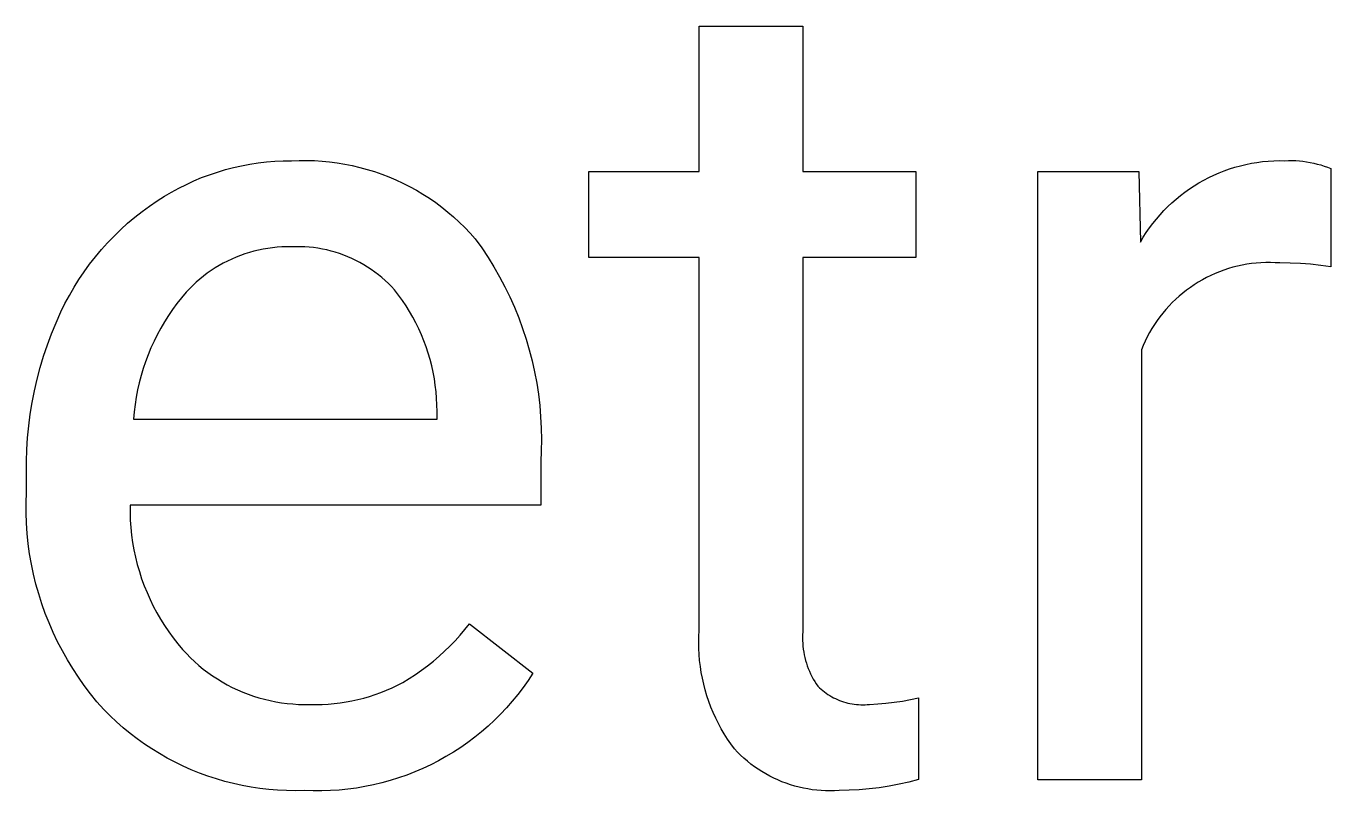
# Model space of a CAD drawing. Header units: millimetres. Extents: x 373 to 3451, y -552 to 1598.
# Drawn here: x 3317.45 to 3352.61, y -279.75 to -259.13 of the extents above; entities that cross this region are included whole.
import ezdxf

# ---------------------------------------------------------------- set-up
doc = ezdxf.new("R2010")
doc.units = ezdxf.units.MM
doc.header["$MEASUREMENT"] = 0
doc.layers.add('Domyślny', color=7, linetype='Continuous', true_color=0x000000)

msp = doc.modelspace()

# ---------------------------------------------------------------- linework, layer by layer
at = {"layer": 'Domyślny'}
for p, q in [((3335.583, -263.047), (3335.583, -259.128)), ((3335.583, -259.128), (3338.376, -259.128)), ((3338.376, -259.128), (3338.376, -263.047)), ((3322.821, -262.999), (3323.038, -262.942)), ((3323.038, -262.942), (3323.258, -262.893)), ((3323.258, -262.893), (3323.479, -262.851)), ((3323.479, -262.851), (3323.702, -262.816)), ((3323.702, -262.816), (3323.925, -262.79)), ((3323.925, -262.79), (3324.15, -262.771)), ((3324.15, -262.771), (3324.374, -262.76)), ((3324.374, -262.76), (3324.599, -262.757)), ((3324.599, -262.757), (3324.806, -262.749)), ((3324.806, -262.749), (3325.012, -262.748)), ((3325.012, -262.748), (3325.218, -262.755)), ((3325.218, -262.755), (3325.424, -262.768)), ((3325.424, -262.768), (3325.629, -262.788)), ((3325.629, -262.788), (3325.834, -262.815)), ((3325.834, -262.815), (3326.037, -262.849)), ((3326.037, -262.849), (3326.24, -262.89)), ((3326.24, -262.89), (3326.441, -262.937)), ((3326.441, -262.937), (3326.64, -262.992)), ((3349.878, -262.978), (3350.023, -262.933)), ((3350.023, -262.933), (3350.169, -262.893)), ((3350.169, -262.893), (3350.316, -262.857)), ((3350.316, -262.857), (3350.465, -262.827)), ((3350.465, -262.827), (3350.614, -262.803)), ((3350.614, -262.803), (3350.764, -262.783)), ((3350.764, -262.783), (3350.915, -262.768)), ((3350.915, -262.768), (3351.066, -262.759)), ((3351.066, -262.759), (3351.217, -262.755)), ((3351.217, -262.755), (3351.369, -262.757)), ((3351.369, -262.757), (3351.466, -262.753)), ((3351.466, -262.753), (3351.564, -262.753)), ((3351.564, -262.753), (3351.661, -262.756)), ((3351.661, -262.756), (3351.758, -262.763)), ((3351.758, -262.763), (3351.855, -262.773)), ((3351.855, -262.773), (3351.952, -262.786)), ((3351.952, -262.786), (3352.048, -262.803)), ((3352.048, -262.803), (3352.144, -262.823)), ((3352.144, -262.823), (3352.238, -262.847)), ((3352.238, -262.847), (3352.332, -262.873)), ((3352.332, -262.873), (3352.425, -262.903)), ((3352.425, -262.903), (3352.517, -262.936)), ((3352.517, -262.936), (3352.607, -262.972)), ((3321.769, -263.395), (3321.973, -263.301)), ((3321.973, -263.301), (3322.181, -263.215)), ((3322.181, -263.215), (3322.392, -263.136)), ((3322.392, -263.136), (3322.605, -263.064)), ((3322.605, -263.064), (3322.821, -262.999)), ((3326.64, -262.992), (3326.837, -263.053)), ((3326.837, -263.053), (3327.032, -263.12)), ((3327.032, -263.12), (3327.224, -263.195)), ((3327.224, -263.195), (3327.414, -263.275)), ((3327.414, -263.275), (3327.601, -263.362)), ((3332.609, -265.369), (3332.609, -263.047)), ((3332.609, -263.047), (3335.583, -263.047)), ((3338.376, -263.047), (3341.424, -263.047)), ((3341.424, -263.047), (3341.424, -265.369)), ((3344.713, -279.448), (3344.713, -263.047)), ((3344.713, -263.047), (3347.43, -263.047)), ((3347.43, -263.047), (3347.475, -264.952)), ((3349.052, -263.353), (3349.184, -263.279)), ((3349.184, -263.279), (3349.319, -263.209)), ((3349.319, -263.209), (3349.456, -263.144)), ((3349.456, -263.144), (3349.595, -263.084)), ((3349.595, -263.084), (3349.735, -263.029)), ((3349.735, -263.029), (3349.878, -262.978)), ((3352.607, -262.972), (3352.607, -265.621)), ((3321.176, -263.718), (3321.369, -263.603)), ((3321.369, -263.603), (3321.567, -263.496)), ((3321.567, -263.496), (3321.769, -263.395)), ((3327.601, -263.362), (3327.785, -263.456)), ((3327.785, -263.456), (3327.966, -263.555)), ((3327.966, -263.555), (3328.143, -263.661)), ((3328.143, -263.661), (3328.317, -263.772)), ((3348.553, -263.695), (3348.673, -263.603)), ((3348.673, -263.603), (3348.797, -263.516)), ((3348.797, -263.516), (3348.923, -263.432)), ((3348.923, -263.432), (3349.052, -263.353)), ((3320.576, -264.128), (3320.778, -263.98)), ((3320.778, -263.98), (3320.986, -263.839)), ((3320.986, -263.839), (3321.176, -263.718)), ((3328.317, -263.772), (3328.487, -263.889)), ((3328.487, -263.889), (3328.652, -264.012)), ((3328.652, -264.012), (3328.814, -264.141)), ((3348.106, -264.103), (3348.212, -263.996)), ((3348.212, -263.996), (3348.322, -263.892)), ((3348.322, -263.892), (3348.436, -263.791)), ((3348.436, -263.791), (3348.553, -263.695)), ((3320.186, -264.445), (3320.378, -264.283)), ((3320.378, -264.283), (3320.576, -264.128)), ((3328.814, -264.141), (3328.971, -264.274)), ((3328.971, -264.274), (3329.123, -264.413)), ((3347.81, -264.448), (3347.905, -264.33)), ((3347.905, -264.33), (3348.003, -264.215)), ((3348.003, -264.215), (3348.106, -264.103)), ((3319.82, -264.788), (3320, -264.614)), ((3320, -264.614), (3320.186, -264.445)), ((3329.123, -264.413), (3329.271, -264.558)), ((3329.271, -264.558), (3329.414, -264.707)), ((3329.414, -264.707), (3329.551, -264.86)), ((3347.552, -264.822), (3347.634, -264.694)), ((3347.634, -264.694), (3347.72, -264.57)), ((3347.72, -264.57), (3347.81, -264.448)), ((3319.479, -265.156), (3319.646, -264.969)), ((3319.646, -264.969), (3319.82, -264.788)), ((3329.551, -264.86), (3329.728, -265.109)), ((3347.475, -264.952), (3347.552, -264.822)), ((3319.163, -265.547), (3319.318, -265.349)), ((3319.318, -265.349), (3319.479, -265.156)), ((3322.991, -265.409), (3322.875, -265.463)), ((3323.108, -265.358), (3322.991, -265.409)), ((3323.226, -265.312), (3323.108, -265.358)), ((3323.346, -265.27), (3323.226, -265.312)), ((3323.468, -265.232), (3323.346, -265.27)), ((3323.591, -265.198), (3323.468, -265.232)), ((3323.714, -265.168), (3323.591, -265.198)), ((3323.839, -265.142), (3323.714, -265.168)), ((3323.965, -265.121), (3323.839, -265.142)), ((3324.091, -265.104), (3323.965, -265.121)), ((3324.218, -265.091), (3324.091, -265.104)), ((3324.345, -265.083), (3324.218, -265.091)), ((3324.472, -265.079), (3324.345, -265.083)), ((3324.599, -265.079), (3324.472, -265.079)), ((3324.719, -265.076), (3324.599, -265.079)), ((3324.839, -265.076), (3324.719, -265.076)), ((3324.958, -265.081), (3324.839, -265.076)), ((3325.078, -265.09), (3324.958, -265.081)), ((3325.197, -265.102), (3325.078, -265.09)), ((3325.315, -265.119), (3325.197, -265.102)), ((3325.433, -265.14), (3325.315, -265.119)), ((3325.55, -265.165), (3325.433, -265.14)), ((3325.667, -265.194), (3325.55, -265.165)), ((3325.782, -265.226), (3325.667, -265.194)), ((3325.896, -265.263), (3325.782, -265.226)), ((3326.008, -265.303), (3325.896, -265.263)), ((3326.119, -265.348), (3326.008, -265.303)), ((3326.229, -265.396), (3326.119, -265.348)), ((3326.337, -265.447), (3326.229, -265.396)), ((3329.728, -265.109), (3329.897, -265.363)), ((3329.897, -265.363), (3330.057, -265.622)), ((3335.583, -265.369), (3332.609, -265.369)), ((3335.583, -275.423), (3335.583, -265.369)), ((3341.424, -265.369), (3338.376, -265.369)), ((3338.376, -265.369), (3338.376, -275.461)), ((3318.876, -265.958), (3319.016, -265.75)), ((3319.016, -265.75), (3319.163, -265.547)), ((3322.435, -265.718), (3322.331, -265.792)), ((3322.542, -265.649), (3322.435, -265.718)), ((3322.651, -265.583), (3322.542, -265.649)), ((3322.762, -265.521), (3322.651, -265.583)), ((3322.875, -265.463), (3322.762, -265.521)), ((3326.443, -265.503), (3326.337, -265.447)), ((3326.547, -265.562), (3326.443, -265.503)), ((3326.65, -265.624), (3326.547, -265.562)), ((3326.749, -265.69), (3326.65, -265.624)), ((3326.847, -265.759), (3326.749, -265.69)), ((3326.942, -265.832), (3326.847, -265.759)), ((3330.057, -265.622), (3330.209, -265.887)), ((3349.606, -265.752), (3349.488, -265.8)), ((3349.726, -265.708), (3349.606, -265.752)), ((3349.847, -265.668), (3349.726, -265.708)), ((3349.969, -265.632), (3349.847, -265.668)), ((3350.093, -265.601), (3349.969, -265.632)), ((3350.218, -265.574), (3350.093, -265.601)), ((3350.343, -265.551), (3350.218, -265.574)), ((3350.469, -265.533), (3350.343, -265.551)), ((3350.596, -265.519), (3350.469, -265.533)), ((3350.723, -265.509), (3350.596, -265.519)), ((3350.85, -265.504), (3350.723, -265.509)), ((3350.978, -265.503), (3350.85, -265.504)), ((3351.105, -265.507), (3350.978, -265.503)), ((3351.233, -265.515), (3351.105, -265.507)), ((3351.509, -265.518), (3351.233, -265.515)), ((3351.784, -265.53), (3351.509, -265.518)), ((3352.06, -265.551), (3351.784, -265.53)), ((3352.334, -265.582), (3352.06, -265.551)), ((3352.607, -265.621), (3352.334, -265.582)), ((3318.743, -266.171), (3318.876, -265.958)), ((3321.94, -266.118), (3321.85, -266.208)), ((3322.034, -266.031), (3321.94, -266.118)), ((3322.13, -265.948), (3322.034, -266.031)), ((3322.229, -265.868), (3322.13, -265.948)), ((3322.331, -265.792), (3322.229, -265.868)), ((3327.035, -265.907), (3326.942, -265.832)), ((3327.125, -265.986), (3327.035, -265.907)), ((3327.213, -266.068), (3327.125, -265.986)), ((3327.297, -266.153), (3327.213, -266.068)), ((3330.209, -265.887), (3330.351, -266.157)), ((3348.926, -266.1), (3348.821, -266.172)), ((3349.034, -266.033), (3348.926, -266.1)), ((3349.145, -265.969), (3349.034, -266.033)), ((3349.257, -265.908), (3349.145, -265.969)), ((3349.372, -265.852), (3349.257, -265.908)), ((3349.488, -265.8), (3349.372, -265.852)), ((3318.499, -266.61), (3318.617, -266.388)), ((3318.617, -266.388), (3318.743, -266.171)), ((3321.635, -266.453), (3321.513, -266.609)), ((3321.762, -266.3), (3321.635, -266.453)), ((3321.85, -266.208), (3321.762, -266.3)), ((3327.379, -266.24), (3327.297, -266.153)), ((3327.487, -266.38), (3327.379, -266.24)), ((3327.59, -266.524), (3327.487, -266.38)), ((3330.351, -266.157), (3330.484, -266.431)), ((3330.484, -266.431), (3330.608, -266.709)), ((3348.52, -266.408), (3348.425, -266.493)), ((3348.617, -266.326), (3348.52, -266.408)), ((3348.718, -266.247), (3348.617, -266.326)), ((3348.821, -266.172), (3348.718, -266.247)), ((3318.389, -266.836), (3318.499, -266.61)), ((3321.397, -266.77), (3321.286, -266.934)), ((3321.513, -266.609), (3321.397, -266.77)), ((3327.688, -266.671), (3327.59, -266.524)), ((3327.781, -266.821), (3327.688, -266.671)), ((3327.869, -266.974), (3327.781, -266.821)), ((3330.608, -266.709), (3330.723, -266.992)), ((3348.16, -266.768), (3348.078, -266.866)), ((3348.245, -266.673), (3348.16, -266.768)), ((3348.333, -266.582), (3348.245, -266.673)), ((3348.425, -266.493), (3348.333, -266.582)), ((3318.136, -267.425), (3318.258, -267.128)), ((3318.258, -267.128), (3318.389, -266.836)), ((3321.18, -267.102), (3321.08, -267.274)), ((3321.286, -266.934), (3321.18, -267.102)), ((3327.952, -267.131), (3327.869, -266.974)), ((3328.03, -267.289), (3327.952, -267.131)), ((3330.723, -266.992), (3330.828, -267.278)), ((3347.853, -267.175), (3347.785, -267.283)), ((3347.924, -267.069), (3347.853, -267.175)), ((3347.999, -266.966), (3347.924, -267.069)), ((3348.078, -266.866), (3347.999, -266.966)), ((3318.024, -267.725), (3318.136, -267.425)), ((3320.986, -267.448), (3320.898, -267.626)), ((3321.08, -267.274), (3320.986, -267.448)), ((3328.102, -267.451), (3328.03, -267.289)), ((3328.169, -267.614), (3328.102, -267.451)), ((3330.828, -267.278), (3330.924, -267.568)), ((3347.661, -267.506), (3347.605, -267.62)), ((3347.721, -267.393), (3347.661, -267.506)), ((3347.785, -267.283), (3347.721, -267.393)), ((3317.922, -268.029), (3318.024, -267.725)), ((3320.816, -267.807), (3320.74, -267.99)), ((3320.898, -267.626), (3320.816, -267.807)), ((3328.23, -267.78), (3328.169, -267.614)), ((3328.286, -267.948), (3328.23, -267.78)), ((3330.924, -267.568), (3331.01, -267.86)), ((3331.01, -267.86), (3331.086, -268.156)), ((3347.553, -267.737), (3347.504, -267.855)), ((3347.504, -267.855), (3347.504, -279.448)), ((3347.605, -267.62), (3347.553, -267.737)), ((3317.83, -268.336), (3317.922, -268.029)), ((3320.67, -268.176), (3320.607, -268.364)), ((3320.74, -267.99), (3320.67, -268.176)), ((3328.335, -268.118), (3328.286, -267.948)), ((3328.38, -268.289), (3328.335, -268.118)), ((3331.086, -268.156), (3331.152, -268.453)), ((3317.748, -268.646), (3317.83, -268.336)), ((3320.55, -268.553), (3320.499, -268.745)), ((3320.607, -268.364), (3320.55, -268.553)), ((3328.418, -268.461), (3328.38, -268.289)), ((3328.451, -268.635), (3328.418, -268.461)), ((3331.152, -268.453), (3331.208, -268.753)), ((3317.676, -268.958), (3317.748, -268.646)), ((3320.455, -268.939), (3320.417, -269.133)), ((3320.499, -268.745), (3320.455, -268.939)), ((3328.477, -268.81), (3328.451, -268.635)), ((3328.498, -268.986), (3328.477, -268.81)), ((3331.208, -268.753), (3331.254, -269.055)), ((3317.562, -269.589), (3317.614, -269.272)), ((3317.614, -269.272), (3317.676, -268.958)), ((3320.417, -269.133), (3320.386, -269.329)), ((3328.513, -269.162), (3328.498, -268.986)), ((3328.522, -269.338), (3328.513, -269.162)), ((3331.254, -269.055), (3331.29, -269.357)), ((3317.521, -269.907), (3317.562, -269.589)), ((3320.361, -269.526), (3320.343, -269.724)), ((3320.386, -269.329), (3320.361, -269.526)), ((3328.525, -269.515), (3328.522, -269.338)), ((3328.525, -269.724), (3328.525, -269.515)), ((3331.29, -269.357), (3331.315, -269.661)), ((3317.49, -270.226), (3317.521, -269.907)), ((3320.343, -269.724), (3328.525, -269.724)), ((3331.315, -269.661), (3331.331, -269.966)), ((3331.331, -269.966), (3331.336, -270.271)), ((3317.47, -270.546), (3317.49, -270.226)), ((3331.336, -270.271), (3331.332, -270.576)), ((3317.46, -270.866), (3317.47, -270.546)), ((3331.332, -270.576), (3331.317, -270.88)), ((3317.46, -271.186), (3317.46, -270.866)), ((3331.317, -270.88), (3331.317, -272.046)), ((3317.46, -271.701), (3317.46, -271.186)), ((3317.451, -271.978), (3317.46, -271.701)), ((3317.452, -272.255), (3317.451, -271.978)), ((3331.317, -272.046), (3320.252, -272.046)), ((3320.252, -272.046), (3320.252, -272.247)), ((3317.462, -272.532), (3317.452, -272.255)), ((3320.252, -272.247), (3320.259, -272.449)), ((3320.259, -272.449), (3320.273, -272.65)), ((3317.481, -272.808), (3317.462, -272.532)), ((3317.509, -273.084), (3317.481, -272.808)), ((3320.273, -272.65), (3320.294, -272.85)), ((3317.547, -273.358), (3317.509, -273.084)), ((3320.294, -272.85), (3320.322, -273.05)), ((3320.322, -273.05), (3320.357, -273.248)), ((3317.595, -273.631), (3317.547, -273.358)), ((3320.357, -273.248), (3320.399, -273.445)), ((3320.399, -273.445), (3320.447, -273.641)), ((3317.651, -273.902), (3317.595, -273.631)), ((3320.447, -273.641), (3320.503, -273.834)), ((3320.503, -273.834), (3320.565, -274.026)), ((3317.717, -274.171), (3317.651, -273.902)), ((3317.792, -274.438), (3317.717, -274.171)), ((3320.565, -274.026), (3320.634, -274.215)), ((3317.876, -274.702), (3317.792, -274.438)), ((3320.634, -274.215), (3320.709, -274.402)), ((3320.709, -274.402), (3320.791, -274.586)), ((3317.969, -274.963), (3317.876, -274.702)), ((3320.791, -274.586), (3320.879, -274.767)), ((3320.879, -274.767), (3320.974, -274.945)), ((3318.071, -275.221), (3317.969, -274.963)), ((3318.181, -275.475), (3318.071, -275.221)), ((3320.974, -274.945), (3321.074, -275.12)), ((3321.074, -275.12), (3321.181, -275.291)), ((3329.275, -275.4), (3329.4, -275.244)), ((3329.4, -275.244), (3331.106, -276.575)), ((3318.3, -275.725), (3318.181, -275.475)), ((3321.181, -275.291), (3321.293, -275.458)), ((3321.293, -275.458), (3321.412, -275.621)), ((3321.412, -275.621), (3321.536, -275.78)), ((3329.011, -275.701), (3329.145, -275.553)), ((3329.145, -275.553), (3329.275, -275.4)), ((3335.573, -275.746), (3335.575, -275.584)), ((3335.575, -275.584), (3335.583, -275.423)), ((3338.372, -275.539), (3338.37, -275.616)), ((3338.37, -275.616), (3338.371, -275.694)), ((3338.376, -275.461), (3338.372, -275.539)), ((3318.428, -275.971), (3318.3, -275.725)), ((3318.564, -276.212), (3318.428, -275.971)), ((3321.536, -275.78), (3321.665, -275.934)), ((3321.665, -275.934), (3321.77, -276.047)), ((3328.727, -275.984), (3328.871, -275.845)), ((3328.871, -275.845), (3329.011, -275.701)), ((3335.576, -275.908), (3335.573, -275.746)), ((3335.584, -276.07), (3335.576, -275.908)), ((3338.371, -275.694), (3338.375, -275.771)), ((3338.375, -275.771), (3338.381, -275.849)), ((3338.381, -275.849), (3338.39, -275.926)), ((3338.39, -275.926), (3338.402, -276.003)), ((3318.708, -276.449), (3318.564, -276.212)), ((3321.77, -276.047), (3321.878, -276.157)), ((3321.878, -276.157), (3321.991, -276.263)), ((3321.991, -276.263), (3322.107, -276.365)), ((3328.269, -276.373), (3328.426, -276.249)), ((3328.426, -276.249), (3328.578, -276.119)), ((3328.578, -276.119), (3328.727, -275.984)), ((3335.599, -276.231), (3335.584, -276.07)), ((3335.618, -276.392), (3335.599, -276.231)), ((3338.402, -276.003), (3338.416, -276.079)), ((3338.416, -276.079), (3338.433, -276.155)), ((3338.433, -276.155), (3338.452, -276.23)), ((3338.452, -276.23), (3338.474, -276.304)), ((3338.474, -276.304), (3338.499, -276.378)), ((3318.86, -276.68), (3318.708, -276.449)), ((3322.107, -276.365), (3322.226, -276.462)), ((3322.226, -276.462), (3322.349, -276.556)), ((3322.349, -276.556), (3322.475, -276.645)), ((3322.475, -276.645), (3322.604, -276.73)), ((3327.776, -276.717), (3327.944, -276.608)), ((3327.944, -276.608), (3328.108, -276.493)), ((3328.108, -276.493), (3328.269, -276.373)), ((3331.106, -276.575), (3330.977, -276.77)), ((3335.643, -276.552), (3335.618, -276.392)), ((3335.673, -276.711), (3335.643, -276.552)), ((3338.499, -276.378), (3338.526, -276.451)), ((3338.526, -276.451), (3338.556, -276.522)), ((3338.556, -276.522), (3338.588, -276.593)), ((3338.588, -276.593), (3338.622, -276.662)), ((3338.622, -276.662), (3338.659, -276.731)), ((3319.019, -276.907), (3318.86, -276.68)), ((3319.187, -277.127), (3319.019, -276.907)), ((3322.604, -276.73), (3322.736, -276.81)), ((3322.736, -276.81), (3322.871, -276.886)), ((3322.871, -276.886), (3323.008, -276.957)), ((3323.008, -276.957), (3323.148, -277.023)), ((3323.148, -277.023), (3323.289, -277.084)), ((3327.164, -277.033), (3327.313, -276.967)), ((3327.313, -276.967), (3327.46, -276.896)), ((3327.46, -276.896), (3327.604, -276.821)), ((3327.604, -276.821), (3327.776, -276.717)), ((3330.841, -276.961), (3330.699, -277.147)), ((3330.977, -276.77), (3330.841, -276.961)), ((3335.709, -276.869), (3335.673, -276.711)), ((3335.75, -277.026), (3335.709, -276.869)), ((3335.796, -277.181), (3335.75, -277.026)), ((3338.659, -276.731), (3338.698, -276.798)), ((3338.698, -276.798), (3338.74, -276.863)), ((3338.74, -276.863), (3338.784, -276.927)), ((3338.784, -276.927), (3338.826, -276.968)), ((3338.826, -276.968), (3338.869, -277.007)), ((3338.869, -277.007), (3338.914, -277.044)), ((3319.361, -277.342), (3319.187, -277.127)), ((3319.543, -277.551), (3319.361, -277.342)), ((3323.289, -277.084), (3323.433, -277.14)), ((3323.433, -277.14), (3323.579, -277.191)), ((3323.579, -277.191), (3323.726, -277.237)), ((3323.726, -277.237), (3323.875, -277.278)), ((3323.875, -277.278), (3324.025, -277.314)), ((3324.025, -277.314), (3324.176, -277.345)), ((3324.176, -277.345), (3324.329, -277.37)), ((3324.329, -277.37), (3324.482, -277.39)), ((3325.749, -277.394), (3325.911, -277.374)), ((3325.911, -277.374), (3326.072, -277.35)), ((3326.072, -277.35), (3326.232, -277.32)), ((3326.232, -277.32), (3326.391, -277.285)), ((3326.391, -277.285), (3326.549, -277.245)), ((3326.549, -277.245), (3326.705, -277.2)), ((3326.705, -277.2), (3326.86, -277.149)), ((3326.86, -277.149), (3327.013, -277.093)), ((3327.013, -277.093), (3327.164, -277.033)), ((3330.551, -277.328), (3330.397, -277.504)), ((3330.699, -277.147), (3330.551, -277.328)), ((3335.848, -277.335), (3335.796, -277.181)), ((3335.904, -277.487), (3335.848, -277.335)), ((3338.914, -277.044), (3338.961, -277.08)), ((3338.961, -277.08), (3339.008, -277.115)), ((3339.008, -277.115), (3339.056, -277.147)), ((3339.056, -277.147), (3339.106, -277.179)), ((3339.106, -277.179), (3339.157, -277.208)), ((3339.157, -277.208), (3339.208, -277.235)), ((3339.208, -277.235), (3339.261, -277.261)), ((3339.261, -277.261), (3339.314, -277.285)), ((3339.314, -277.285), (3339.368, -277.308)), ((3339.368, -277.308), (3339.423, -277.328)), ((3339.423, -277.328), (3339.479, -277.346)), ((3339.479, -277.346), (3339.535, -277.363)), ((3339.535, -277.363), (3339.591, -277.378)), ((3339.591, -277.378), (3339.649, -277.39)), ((3340.618, -277.385), (3340.84, -277.359)), ((3340.84, -277.359), (3341.061, -277.326)), ((3341.061, -277.326), (3341.281, -277.285)), ((3341.281, -277.285), (3341.499, -277.237)), ((3341.499, -277.237), (3341.499, -279.444)), ((3319.713, -277.722), (3319.543, -277.551)), ((3319.888, -277.886), (3319.713, -277.722)), ((3324.482, -277.39), (3324.636, -277.404)), ((3324.636, -277.404), (3324.79, -277.414)), ((3324.79, -277.414), (3324.944, -277.418)), ((3324.944, -277.418), (3325.098, -277.416)), ((3325.098, -277.416), (3325.261, -277.419)), ((3325.261, -277.419), (3325.424, -277.416)), ((3325.424, -277.416), (3325.587, -277.407)), ((3325.587, -277.407), (3325.749, -277.394)), ((3330.236, -277.675), (3330.07, -277.84)), ((3330.397, -277.504), (3330.236, -277.675)), ((3335.966, -277.636), (3335.904, -277.487)), ((3336.033, -277.784), (3335.966, -277.636)), ((3339.649, -277.39), (3339.706, -277.401)), ((3339.706, -277.401), (3339.764, -277.41)), ((3339.764, -277.41), (3339.822, -277.417)), ((3339.822, -277.417), (3339.88, -277.422)), ((3339.88, -277.422), (3339.939, -277.425)), ((3339.939, -277.425), (3339.997, -277.425)), ((3339.997, -277.425), (3340.056, -277.424)), ((3340.056, -277.424), (3340.114, -277.421)), ((3340.114, -277.421), (3340.173, -277.416)), ((3340.173, -277.416), (3340.396, -277.404)), ((3340.396, -277.404), (3340.618, -277.385)), ((3320.068, -278.045), (3319.888, -277.886)), ((3320.254, -278.198), (3320.068, -278.045)), ((3329.899, -277.999), (3329.722, -278.152)), ((3330.07, -277.84), (3329.899, -277.999)), ((3336.105, -277.929), (3336.033, -277.784)), ((3336.181, -278.072), (3336.105, -277.929)), ((3336.262, -278.212), (3336.181, -278.072)), ((3320.444, -278.344), (3320.254, -278.198)), ((3320.64, -278.484), (3320.444, -278.344)), ((3329.54, -278.299), (3329.353, -278.44)), ((3329.722, -278.152), (3329.54, -278.299)), ((3336.348, -278.349), (3336.262, -278.212)), ((3336.439, -278.483), (3336.348, -278.349)), ((3320.84, -278.617), (3320.64, -278.484)), ((3321.044, -278.743), (3320.84, -278.617)), ((3321.253, -278.862), (3321.044, -278.743)), ((3328.965, -278.702), (3328.764, -278.823)), ((3329.161, -278.574), (3328.965, -278.702)), ((3329.353, -278.44), (3329.161, -278.574)), ((3336.534, -278.615), (3336.439, -278.483)), ((3336.617, -278.702), (3336.534, -278.615)), ((3336.703, -278.787), (3336.617, -278.702)), ((3321.465, -278.974), (3321.253, -278.862)), ((3321.682, -279.079), (3321.465, -278.974)), ((3321.901, -279.177), (3321.682, -279.079)), ((3328.352, -279.044), (3328.14, -279.144)), ((3328.56, -278.937), (3328.352, -279.044)), ((3328.764, -278.823), (3328.56, -278.937)), ((3336.792, -278.869), (3336.703, -278.787)), ((3336.884, -278.947), (3336.792, -278.869)), ((3336.979, -279.023), (3336.884, -278.947)), ((3337.076, -279.095), (3336.979, -279.023)), ((3337.175, -279.163), (3337.076, -279.095)), ((3322.124, -279.267), (3321.901, -279.177)), ((3322.35, -279.349), (3322.124, -279.267)), ((3322.578, -279.424), (3322.35, -279.349)), ((3322.809, -279.492), (3322.578, -279.424)), ((3327.263, -279.469), (3327.037, -279.531)), ((3327.486, -279.399), (3327.263, -279.469)), ((3327.707, -279.321), (3327.486, -279.399)), ((3327.925, -279.236), (3327.707, -279.321)), ((3328.14, -279.144), (3327.925, -279.236)), ((3337.277, -279.229), (3337.175, -279.163)), ((3337.381, -279.29), (3337.277, -279.229)), ((3337.487, -279.348), (3337.381, -279.29)), ((3337.595, -279.402), (3337.487, -279.348)), ((3337.705, -279.453), (3337.595, -279.402)), ((3337.816, -279.5), (3337.705, -279.453)), ((3341.499, -279.444), (3341.237, -279.511)), ((3347.504, -279.448), (3344.713, -279.448)), ((3323.041, -279.551), (3322.809, -279.492)), ((3323.276, -279.602), (3323.041, -279.551)), ((3323.512, -279.646), (3323.276, -279.602)), ((3323.75, -279.682), (3323.512, -279.646)), ((3323.989, -279.709), (3323.75, -279.682)), ((3324.228, -279.729), (3323.989, -279.709)), ((3324.468, -279.74), (3324.228, -279.729)), ((3324.708, -279.743), (3324.468, -279.74)), ((3324.949, -279.738), (3324.708, -279.743)), ((3325.183, -279.747), (3324.949, -279.738)), ((3325.417, -279.748), (3325.183, -279.747)), ((3325.651, -279.741), (3325.417, -279.748)), ((3325.884, -279.726), (3325.651, -279.741)), ((3326.117, -279.703), (3325.884, -279.726)), ((3326.349, -279.672), (3326.117, -279.703)), ((3326.58, -279.633), (3326.349, -279.672)), ((3326.809, -279.586), (3326.58, -279.633)), ((3327.037, -279.531), (3326.809, -279.586)), ((3337.929, -279.542), (3337.816, -279.5)), ((3338.044, -279.581), (3337.929, -279.542)), ((3338.16, -279.616), (3338.044, -279.581)), ((3338.277, -279.647), (3338.16, -279.616)), ((3338.394, -279.674), (3338.277, -279.647)), ((3338.513, -279.696), (3338.394, -279.674)), ((3338.633, -279.715), (3338.513, -279.696)), ((3338.753, -279.729), (3338.633, -279.715)), ((3338.873, -279.739), (3338.753, -279.729)), ((3338.994, -279.745), (3338.873, -279.739)), ((3339.115, -279.747), (3338.994, -279.745)), ((3339.235, -279.745), (3339.115, -279.747)), ((3339.356, -279.738), (3339.235, -279.745)), ((3339.627, -279.732), (3339.356, -279.738)), ((3339.898, -279.718), (3339.627, -279.732)), ((3340.168, -279.694), (3339.898, -279.718)), ((3340.437, -279.661), (3340.168, -279.694)), ((3340.705, -279.62), (3340.437, -279.661)), ((3340.972, -279.57), (3340.705, -279.62)), ((3341.237, -279.511), (3340.972, -279.57))]:
    msp.add_line(p, q, dxfattribs=at)

doc.saveas('drawing.dxf')
